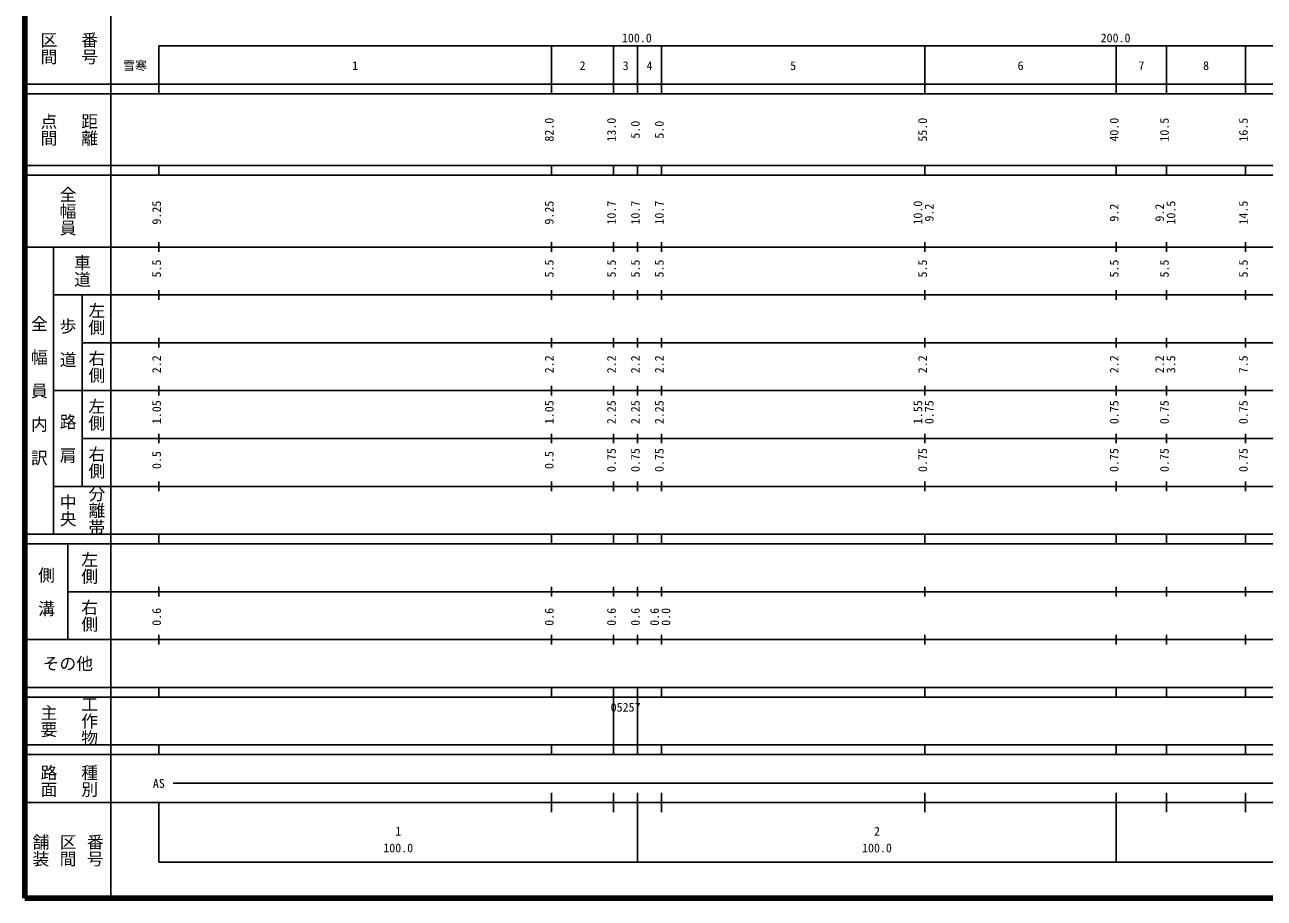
# Model space of a CAD drawing. Units: millimetres on the paper, enlarged 1000 times. Extents: x 40000 to 680000, y 20000 to 380000.
# Drawn here: x 40000 to 298890, y 20000 to 202409 of the extents above; entities that cross this region are included whole.
import ezdxf
from ezdxf.enums import TextEntityAlignment as Align

# ---------------------------------------------------------------- set-up
doc = ezdxf.new("R2010")
doc.units = ezdxf.units.MM
doc.header["$LTSCALE"] = 1000
doc.layers.add('M-TTL', color=2, linetype='Continuous', lineweight=140)
doc.layers.add('M-TTL-BAND', color=7, linetype='Continuous', lineweight=25)
doc.styles.add('@ＭＳ ゴシック', font='')
doc.styles.add('ＭＳ ゴシック', font='')
doc.styles.get('@ＭＳ ゴシック').set_extended_font_data('@MS Gothic')
doc.styles.get('ＭＳ ゴシック').set_extended_font_data('MS Gothic')

msp = doc.modelspace()

# ---------------------------------------------------------------- linework, layer by layer
at = {"layer": 'M-TTL'}
for p, q in [((40000, 380000), (40000, 20000)), ((40000, 20000), (680000, 20000))]:
    msp.add_line(p, q, dxfattribs=at)
at = {"layer": 'M-TTL-BAND'}
for p, q in [((58000, 370000), (58000, 20000)), ((68000, 198000), (579000, 198000)), ((68000, 198000), (68000, 188000)), ((150000, 188000), (150000, 198000)), ((163000, 188000), (163000, 198000)), ((168000, 188000), (168000, 198000)), ((173000, 188000), (173000, 198000)), ((228000, 188000), (228000, 198000)), ((268000, 188000), (268000, 198000)), ((278500, 188000), (278500, 198000)), ((295000, 188000), (295000, 198000)), ((40000, 190000), (579000, 190000)), ((40000, 188000), (579000, 188000)), ((40000, 173000), (579000, 173000)), ((40000, 171000), (579000, 171000)), ((68000, 171000), (68000, 173000)), ((150000, 171000), (150000, 173000)), ((163000, 171000), (163000, 173000)), ((168000, 171000), (168000, 173000)), ((173000, 171000), (173000, 173000)), ((228000, 171000), (228000, 173000)), ((268000, 171000), (268000, 173000)), ((278500, 171000), (278500, 173000)), ((295000, 171000), (295000, 173000)), ((40000, 156000), (579000, 156000)), ((46000, 96000), (46000, 156000)), ((68000, 155000), (68000, 157000)), ((150000, 155000), (150000, 157000)), ((163000, 155000), (163000, 157000)), ((168000, 155000), (168000, 157000)), ((173000, 155000), (173000, 157000)), ((228000, 155000), (228000, 157000)), ((268000, 155000), (268000, 157000)), ((278500, 155000), (278500, 157000)), ((295000, 155000), (295000, 157000)), ((46000, 146000), (579000, 146000)), ((52000, 146000), (52000, 106000)), ((68000, 145000), (68000, 147000)), ((150000, 145000), (150000, 147000)), ((163000, 145000), (163000, 147000)), ((168000, 145000), (168000, 147000)), ((173000, 145000), (173000, 147000)), ((228000, 145000), (228000, 147000)), ((268000, 145000), (268000, 147000)), ((278500, 145000), (278500, 147000)), ((295000, 145000), (295000, 147000)), ((52000, 136000), (579000, 136000)), ((68000, 135000), (68000, 137000)), ((150000, 135000), (150000, 137000)), ((163000, 135000), (163000, 137000)), ((168000, 135000), (168000, 137000)), ((173000, 135000), (173000, 137000)), ((228000, 135000), (228000, 137000)), ((268000, 135000), (268000, 137000)), ((278500, 135000), (278500, 137000)), ((295000, 135000), (295000, 137000)), ((68000, 125000), (68000, 127000)), ((150000, 125000), (150000, 127000)), ((163000, 125000), (163000, 127000)), ((168000, 125000), (168000, 127000)), ((173000, 125000), (173000, 127000)), ((228000, 125000), (228000, 127000)), ((268000, 125000), (268000, 127000)), ((278500, 125000), (278500, 127000)), ((295000, 125000), (295000, 127000)), ((46000, 126000), (579000, 126000)), ((68000, 115000), (68000, 117000)), ((150000, 115000), (150000, 117000)), ((163000, 115000), (163000, 117000)), ((168000, 115000), (168000, 117000)), ((173000, 115000), (173000, 117000)), ((228000, 115000), (228000, 117000)), ((268000, 115000), (268000, 117000)), ((278500, 115000), (278500, 117000)), ((295000, 115000), (295000, 117000)), ((52000, 116000), (579000, 116000)), ((68000, 105000), (68000, 107000)), ((150000, 105000), (150000, 107000)), ((163000, 105000), (163000, 107000)), ((168000, 105000), (168000, 107000)), ((173000, 105000), (173000, 107000)), ((228000, 105000), (228000, 107000)), ((268000, 105000), (268000, 107000)), ((278500, 105000), (278500, 107000)), ((295000, 105000), (295000, 107000)), ((46000, 106000), (579000, 106000)), ((40000, 96000), (579000, 96000)), ((68000, 94000), (68000, 96000)), ((150000, 94000), (150000, 96000)), ((163000, 94000), (163000, 96000)), ((168000, 94000), (168000, 96000)), ((173000, 94000), (173000, 96000)), ((228000, 94000), (228000, 96000)), ((268000, 94000), (268000, 96000)), ((278500, 94000), (278500, 96000)), ((295000, 94000), (295000, 96000)), ((40000, 94000), (579000, 94000)), ((49000, 94000), (49000, 74000)), ((49000, 84000), (579000, 84000)), ((68000, 83000), (68000, 85000)), ((150000, 83000), (150000, 85000)), ((163000, 83000), (163000, 85000)), ((168000, 83000), (168000, 85000)), ((173000, 83000), (173000, 85000)), ((228000, 83000), (228000, 85000)), ((268000, 83000), (268000, 85000)), ((278500, 83000), (278500, 85000)), ((295000, 83000), (295000, 85000)), ((40000, 74000), (579000, 74000)), ((68000, 73000), (68000, 75000)), ((150000, 73000), (150000, 75000)), ((163000, 73000), (163000, 75000)), ((168000, 73000), (168000, 75000)), ((173000, 73000), (173000, 75000)), ((228000, 73000), (228000, 75000)), ((268000, 73000), (268000, 75000)), ((278500, 73000), (278500, 75000)), ((295000, 73000), (295000, 75000)), ((40000, 64000), (579000, 64000)), ((68000, 62000), (68000, 64000)), ((150000, 62000), (150000, 64000)), ((163000, 62000), (163000, 64000)), ((168000, 62000), (168000, 64000)), ((173000, 62000), (173000, 64000)), ((228000, 62000), (228000, 64000)), ((268000, 62000), (268000, 64000)), ((278500, 62000), (278500, 64000)), ((295000, 62000), (295000, 64000)), ((40000, 62000), (579000, 62000)), ((163000, 52000), (163000, 62000)), ((168000, 52000), (168000, 62000)), ((40000, 52000), (579000, 52000)), ((68000, 50000), (68000, 52000)), ((150000, 50000), (150000, 52000)), ((163000, 50000), (163000, 52000)), ((168000, 50000), (168000, 52000)), ((173000, 50000), (173000, 52000)), ((228000, 50000), (228000, 52000)), ((268000, 50000), (268000, 52000)), ((278500, 50000), (278500, 52000)), ((295000, 50000), (295000, 52000)), ((40000, 50000), (579000, 50000)), ((71000, 44000), (565000, 44000)), ((150000, 38000), (150000, 42000)), ((163000, 38000), (163000, 42000)), ((168000, 27500), (168000, 42000)), ((173000, 38000), (173000, 42000)), ((228000, 38000), (228000, 42000)), ((268000, 27500), (268000, 42000)), ((278500, 38000), (278500, 42000)), ((295000, 38000), (295000, 42000)), ((40000, 40000), (579000, 40000)), ((68000, 40000), (68000, 27500)), ((68000, 27500), (579000, 27500))]:
    msp.add_line(p, q, dxfattribs=at)

# ---------------------------------------------------------------- texts
at = {"layer": 'M-TTL-BAND', "style": '@ＭＳ ゴシック'}
for s, p in [('区間', (45000, 197500)), ('番号', (53500, 197500)), ('点間', (45000, 180500)), ('距離', (53500, 180500)), ('全幅員', (49000, 163500)), ('車道', (52000, 151000)), ('左側', (55000, 141000)), ('全\u3000幅\u3000員\u3000内\u3000訳', (43000, 126000)), ('歩\u3000道', (49000, 136000)), ('右側', (55000, 131000)), ('左側', (55000, 121000)), ('路\u3000肩', (49000, 116000)), ('右側', (55000, 111000)), ('中央', (49000, 101000)), ('分離帯', (55000, 101000)), ('左側', (53500, 89000)), ('側\u3000溝', (44500, 84000)), ('右側', (53500, 79000)), ('主要', (45000, 57000)), ('工作物', (53500, 57000)), ('路面', (45000, 44500)), ('種別', (53500, 44500)), ('舗装', (43333, 30000)), ('区間', (49000, 30000)), ('番号', (54667, 30000))]:
    msp.add_text(s, height=2566, rotation=270, dxfattribs=at).set_placement(p, align=Align.MIDDLE_CENTER)
at = {"layer": 'M-TTL-BAND', "style": 'ＭＳ ゴシック'}
for s, p in [('100.0', (167844, 198195)), ('200.0', (267844, 198195)), ('雪寒', (63017, 192405)), ('1', (109000, 192405)), ('2', (156500, 192405)), ('3', (165500, 192405)), ('4', (170500, 192405)), ('5', (200500, 192405)), ('6', (248000, 192405)), ('7', (273250, 192405)), ('8', (286750, 192405)), ('AS', (68000, 42500)), ('1', (118000, 32523)), ('2', (218000, 32523)), ('100.0', (118000, 29033)), ('100.0', (218000, 29033))]:
    msp.add_text(s, height=1833, dxfattribs=at).set_placement(p, align=Align.BOTTOM_CENTER)
for s, p in [('82.0', (151000, 180500)), ('13.0', (164000, 180500)), ('5.0', (169000, 180500)), ('5.0', (174000, 180500)), ('55.0', (229000, 180500)), ('40.0', (269000, 180500)), ('10.5', (279500, 180500)), ('16.5', (296000, 180500)), ('9.25', (69000, 163174)), ('9.25', (151000, 163174)), ('10.7', (164000, 163174)), ('10.7', (169000, 163174)), ('10.7', (174000, 163174)), ('10.0', (228000, 163174)), ('9.2', (230370, 163174)), ('9.2', (269000, 163174)), ('9.2', (278500, 163174)), ('10.5', (280870, 163174)), ('14.5', (296000, 163174)), ('5.5', (69000, 151500)), ('5.5', (151000, 151500)), ('5.5', (164000, 151500)), ('5.5', (169000, 151500)), ('5.5', (174000, 151500)), ('5.5', (229000, 151500)), ('5.5', (269000, 151500)), ('5.5', (279500, 151500)), ('5.5', (296000, 151500)), ('2.2', (69000, 131500)), ('2.2', (151000, 131500)), ('2.2', (164000, 131500)), ('2.2', (169000, 131500)), ('2.2', (174000, 131500)), ('2.2', (229000, 131500)), ('2.2', (269000, 131500)), ('2.2', (278500, 131500)), ('3.5', (280870, 131500)), ('7.5', (296000, 131500)), ('1.05', (69000, 121500)), ('1.05', (151000, 121500)), ('2.25', (164000, 121500)), ('2.25', (169000, 121500)), ('2.25', (174000, 121500)), ('1.55', (228000, 121500)), ('0.75', (230370, 121500)), ('0.75', (269000, 121500)), ('0.75', (279500, 121500)), ('0.75', (296000, 121500)), ('0.5', (69000, 111500)), ('0.5', (151000, 111500)), ('0.75', (164000, 111500)), ('0.75', (169000, 111500)), ('0.75', (174000, 111500)), ('0.75', (229000, 111500)), ('0.75', (269000, 111500)), ('0.75', (279500, 111500)), ('0.75', (296000, 111500)), ('0.6', (69000, 78764)), ('0.6', (151000, 78764)), ('0.6', (164000, 78764)), ('0.6', (169000, 78764)), ('0.6', (173000, 78764)), ('0.0', (175370, 78764))]:
    msp.add_text(s, height=1833, rotation=90, dxfattribs=at).set_placement(p, align=Align.BOTTOM_CENTER)
msp.add_text('その他', height=2566, dxfattribs=at).set_placement((49000, 69000), align=Align.MIDDLE_CENTER)
msp.add_text('05257', height=1833, dxfattribs=at).set_placement((162375, 58405), align=Align.BOTTOM_LEFT)

doc.saveas('drawing.dxf')
